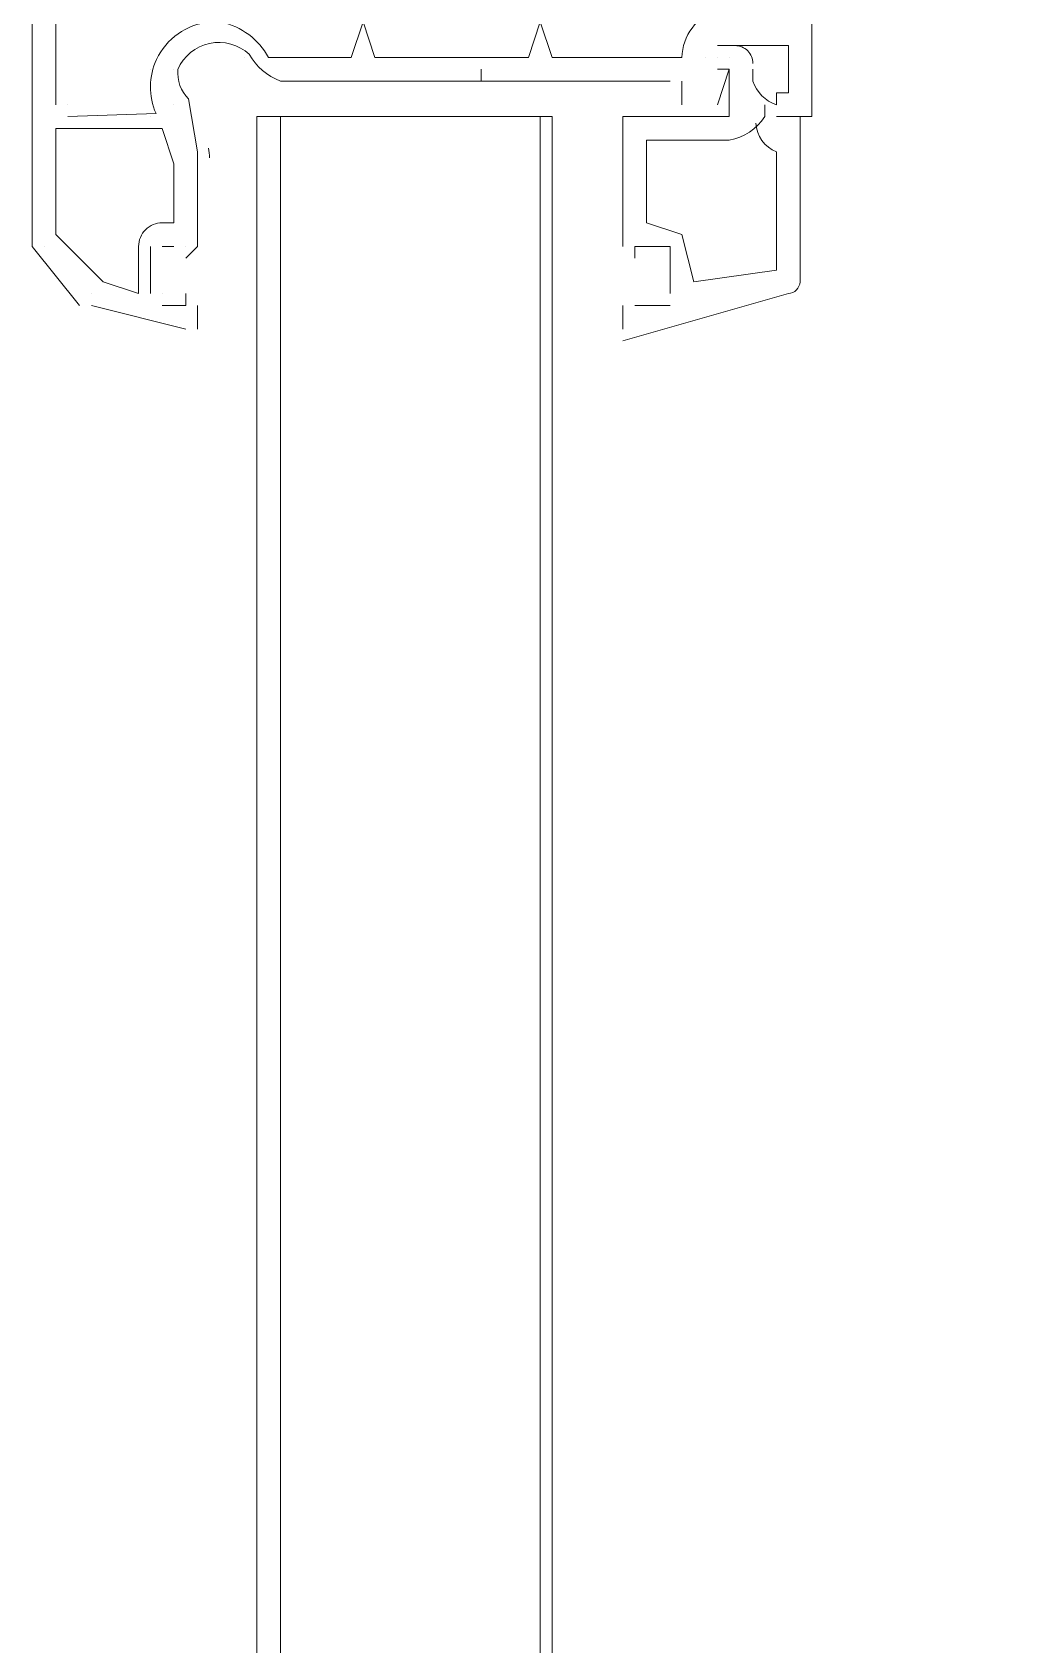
# Model space of a CAD drawing. Header units: millimetres. Extents: x 906 to 41302, y 848 to 28850.
# Drawn here: x 26913.4 to 27003, y 17116 to 17260.5 of the extents above; entities that cross this region are included whole.
import ezdxf

# ---------------------------------------------------------------- set-up
doc = ezdxf.new("R2010")
doc.units = ezdxf.units.MM
doc.layers.add('PDF_X-단위세대$및$주동평면도$A-DOOR', color=7, linetype='Continuous')

msp = doc.modelspace()

# ---------------------------------------------------------------- linework, layer by layer
at = {"layer": 'PDF_X-단위세대$및$주동평면도$A-DOOR', "lineweight": 9}
for points in [[(26917.67, 17236.03), (26913.43, 17241.32), (26913.43, 17329.16), (26917.67, 17334.45)], [(26974.82, 17259.31), (26974.82, 17259.31)], [(26975.88, 17259.31), (26975.88, 17259.31)], [(26980.11, 17259.31), (26980.11, 17259.31)], [(26981.17, 17259.31), (26981.17, 17259.31)], [(26932.48, 17258.25), (26932.48, 17258.25)], [(26934.6, 17258.25), (26934.6, 17258.25)], [(26942.01, 17258.25), (26942.01, 17258.25)], [(26944.13, 17258.25), (26944.13, 17258.25)], [(26957.88, 17258.25), (26957.88, 17258.25)], [(26960, 17258.25), (26960, 17258.25)], [(26971.64, 17258.25), (26971.64, 17258.25)], [(26973.76, 17258.25), (26973.76, 17258.25)], [(26973.76, 17258.25), (26973.76, 17258.25)], [(26974.82, 17258.25), (26974.82, 17258.25)], [(26974.82, 17258.25), (26974.82, 17258.25)], [(26975.88, 17258.25), (26975.88, 17258.25)], [(26924.02, 17257.19), (26924.02, 17257.19)], [(26926.13, 17257.19), (26926.13, 17257.19)], [(26935.66, 17256.14), (26935.66, 17256.14)], [(26953.65, 17257.19), (26953.65, 17257.19)], [(26953.65, 17256.14), (26953.65, 17256.14)], [(26953.65, 17256.14), (26953.65, 17256.14)], [(26966.35, 17241.32), (26966.35, 17252.96), (26975.88, 17252.96), (26975.88, 17254.02), (26975.88, 17257.19)], [(26970.58, 17256.14), (26970.58, 17256.14)], [(26971.64, 17254.02), (26971.64, 17256.14)], [(26971.64, 17256.14), (26971.64, 17256.14)], [(26974.82, 17257.19), (26975.88, 17257.19), (26974.82, 17254.02)], [(26974.82, 17257.19), (26974.82, 17257.19)], [(26975.88, 17257.19), (26975.88, 17257.19)], [(26975.88, 17257.19), (26975.88, 17257.19)], [(26975.88, 17257.19), (26975.88, 17257.19)], [(26980.11, 17255.08), (26980.11, 17255.08)], [(26981.17, 17255.08), (26981.17, 17255.08)], [(26915.55, 17254.02), (26915.55, 17254.02)], [(26916.61, 17254.02), (26916.61, 17254.02)], [(26916.61, 17252.96), (26916.61, 17252.96)], [(26924.02, 17252.96), (26924.02, 17252.96)], [(26926.13, 17254.02), (26926.13, 17254.02)], [(26971.64, 17254.02), (26971.64, 17254.02)], [(26974.82, 17252.96), (26971.64, 17252.96)], [(26971.64, 17252.96), (26971.64, 17252.96)], [(26974.82, 17254.02), (26974.82, 17254.02)], [(26974.82, 17252.96), (26974.82, 17252.96)], [(26980.11, 17254.02), (26980.11, 17254.02)], [(26980.11, 17252.96), (26980.11, 17252.96)], [(26980.11, 17252.96), (26980.11, 17252.96)], [(26982.23, 17252.96), (26982.23, 17252.96)], [(26982.23, 17252.96), (26982.23, 17252.96)], [(26983.28, 17252.96), (26983.28, 17252.96)], [(26915.55, 17251.9), (26915.55, 17251.9)], [(26916.61, 17251.9), (26916.61, 17251.9)], [(26916.61, 17251.9), (26916.61, 17251.9)], [(26925.08, 17251.9), (26925.08, 17251.9)], [(26926.13, 17248.73), (26926.13, 17248.73)], [(26928.25, 17249.79), (26928.25, 17249.79)], [(26928.25, 17248.73), (26928.25, 17248.73)], [(26980.11, 17249.79), (26980.11, 17249.79)], [(26925.08, 17243.44), (26925.08, 17243.44)], [(26926.13, 17243.44), (26926.13, 17243.44)], [(26968.47, 17243.44), (26968.47, 17243.44)], [(26913.43, 17241.32), (26913.43, 17241.32)], [(26914.49, 17241.32), (26914.49, 17241.32)], [(26915.55, 17242.38), (26915.55, 17242.38)], [(26922.96, 17241.32), (26922.96, 17241.32)], [(26924.02, 17241.32), (26924.02, 17237.09)], [(26924.02, 17241.32), (26924.02, 17241.32)], [(26925.08, 17241.32), (26926.13, 17241.32)], [(26925.08, 17241.32), (26925.08, 17241.32)], [(26926.13, 17241.32), (26926.13, 17241.32)], [(26927.19, 17241.32), (26927.19, 17241.32)], [(26928.25, 17241.32), (26928.25, 17241.32)], [(26967.41, 17241.32), (26967.41, 17241.32)], [(26967.41, 17240.26), (26967.41, 17241.32), (26970.58, 17241.32), (26970.58, 17237.09)], [(26967.41, 17241.32), (26967.41, 17241.32)], [(26970.58, 17241.32), (26970.58, 17241.32)], [(26971.64, 17242.38), (26971.64, 17242.38)], [(26927.19, 17240.26), (26927.19, 17240.26)], [(26967.41, 17240.26), (26967.41, 17240.26)], [(26980.11, 17239.2), (26980.11, 17239.2)], [(26918.73, 17237.09), (26918.73, 17237.09)], [(26919.78, 17238.14), (26919.78, 17238.14)], [(26922.96, 17237.09), (26922.96, 17237.09)], [(26924.02, 17237.09), (26924.02, 17237.09)], [(26925.08, 17237.09), (26925.08, 17237.09)], [(26925.08, 17236.03), (26927.19, 17236.03), (26927.19, 17237.09)], [(26927.19, 17237.09), (26927.19, 17237.09)], [(26970.58, 17237.09), (26970.58, 17237.09)], [(26972.7, 17238.14), (26972.7, 17238.14)], [(26917.67, 17236.03), (26917.67, 17236.03)], [(26927.19, 17233.91), (26918.73, 17236.03)], [(26918.73, 17236.03), (26918.73, 17236.03)], [(26925.08, 17236.03), (26925.08, 17236.03)], [(26927.19, 17236.03), (26927.19, 17236.03)], [(26927.19, 17236.03), (26927.19, 17236.03)], [(26928.25, 17236.03), (26928.25, 17233.91)], [(26928.25, 17236.03), (26928.25, 17236.03)], [(26966.35, 17236.03), (26966.35, 17233.91)], [(26967.41, 17236.03), (26970.58, 17236.03)], [(26967.41, 17236.03), (26967.41, 17236.03)], [(26967.41, 17236.03), (26967.41, 17236.03)], [(26967.41, 17236.03), (26967.41, 17236.03)], [(26967.41, 17236.03), (26967.41, 17236.03)], [(26927.19, 17233.91), (26927.19, 17233.91)], [(26928.25, 17233.91), (26928.25, 17233.91)], [(26966.35, 17233.91), (26966.35, 17233.91)]]:
    msp.add_lwpolyline(points, dxfattribs=at)
for points in [[(26980.11, 17317.52), (26983.28, 17317.52), (26983.28, 17252.96), (26980.11, 17252.96), (26982.23, 17252.96), (26982.23, 17238.14, -0.363981), (26981.17, 17237.09), (26966.35, 17232.85)], [(26974.82, 17307.99), (26974.82, 17282.59), (26974.82, 17262.49, 0.326664), (26971.64, 17258.25), (26960, 17258.25), (26958.94, 17261.43), (26957.88, 17258.25), (26944.13, 17258.25), (26943.07, 17261.43), (26942.01, 17258.25), (26934.6, 17258.25, 0.21556), (26930.37, 17261.43), (26930.37, 17270.95), (26931.43, 17270.95), (26931.43, 17272.01), (26930.37, 17272.01), (26930.37, 17296.35), (26931.43, 17296.35)], [(26916.61, 17252.96), (26924.52, 17253.24, -0.217517), (26924.57, 17258.08, -0.260906), (26929.31, 17261.43), (26928.25, 17270.95), (26915.55, 17270.95), (26915.55, 17254.02)], [(26927.19, 17240.26), (26928.25, 17241.32), (26928.25, 17249.79), (26927.42, 17254.53, -0.217671), (26926.48, 17257.18, -0.515162), (26932.87, 17258.54, 0.174777), (26935.66, 17256.14), (26953.65, 17256.14), (26953.65, 17257.19), (26953.65, 17256.14), (26970.58, 17256.14)], [(26974.82, 17259.31), (26981.17, 17259.31), (26981.17, 17255.08), (26980.11, 17255.08), (26980.11, 17254.02, -0.238117), (26977.99, 17256.14), (26977.99, 17257.19)], [(26978.25, 17252.36, 0.290021), (26980.11, 17249.79), (26980.11, 17239.2), (26972.7, 17238.14), (26971.64, 17242.38), (26968.47, 17243.44), (26968.47, 17250.84), (26975.88, 17250.84, 0.217441), (26979.05, 17252.96), (26979.05, 17254.02)], [(26915.55, 17251.9), (26915.55, 17242.38), (26919.78, 17238.14), (26922.96, 17237.09), (26922.96, 17241.32, -0.414215), (26925.08, 17243.44), (26926.13, 17243.44), (26926.13, 17248.73), (26925.08, 17251.9), (26915.55, 17251.9)]]:
    msp.add_lwpolyline(points, format="xyb", dxfattribs=at)
for points in [[(26935.66, 17252.96), (26935.66, 16795.76), (26933.54, 16795.76), (26933.54, 17252.96)], [(26958.94, 16795.76), (26958.94, 17252.96), (26935.66, 17252.96), (26935.66, 16795.76)], [(26958.94, 17252.96), (26958.94, 16795.76), (26935.66, 16795.76), (26935.66, 17252.96)], [(26960, 17252.96), (26960, 16795.76), (26958.94, 16795.76), (26958.94, 17252.96)]]:
    msp.add_lwpolyline(points, close=True, dxfattribs=at)
at = {"layer": 'PDF_X-단위세대$및$주동평면도$A-DOOR', "lineweight": 5}
msp.add_arc((26886.45, 17379.43), 669.4, 273.62549, 356.42944, dxfattribs=at)
at = {"layer": 'PDF_X-단위세대$및$주동평면도$A-DOOR', "lineweight": 9}
for centre, radius, start, end in [((26976.4, 17257.72), 1.59, 359.9999, 90.0001), ((26924.55, 17249.26), 4.76, 359.9996, 10.6083)]:
    msp.add_arc(centre, radius, start, end, dxfattribs=at)

doc.saveas('drawing.dxf')
